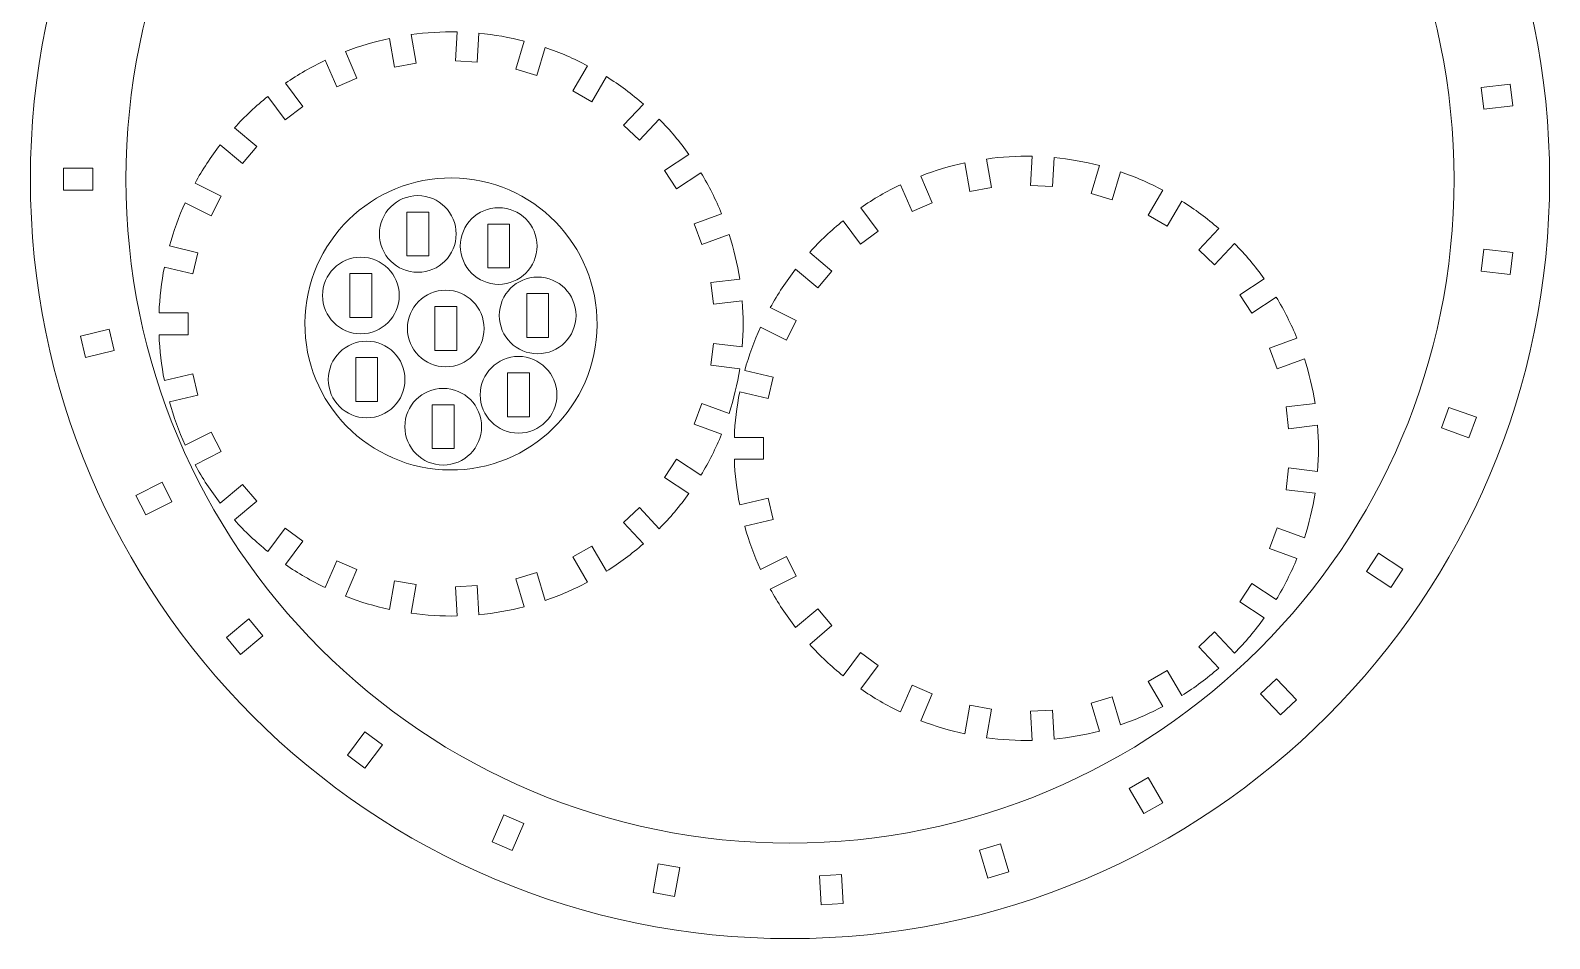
# Model space of a CAD drawing. Header units: millimetres. Extents: x -254 to 254, y -206 to 206.
# Drawn here: x -253.8 to -45.8, y -206.3 to -81.9 of the extents above; entities that cross this region are included whole.
import ezdxf

# ---------------------------------------------------------------- set-up
doc = ezdxf.new("R2010")
doc.units = ezdxf.units.MM
doc.header["$MEASUREMENT"] = 0
doc.layers.add('Camada 1', color=7, linetype='Continuous')

msp = doc.modelspace()

# ---------------------------------------------------------------- linework, layer by layer
at = {"layer": 'Camada 1', "lineweight": 20}
for points, knots in [([(-253.8389, -102.2689), (-253.8391, -159.7064), (-207.2769, -206.2689), (-149.8393, -206.2691), (-149.8393, -206.2691), (-92.4019, -206.2693), (-45.8393, -159.7072), (-45.839, -102.2692), (-45.839, -102.2692), (-45.839, -44.8316), (-92.4013, 1.7307), (-149.8388, 1.7308), (-149.8388, 1.7308), (-207.2763, 1.7309), (-253.8387, -44.8314), (-253.8389, -102.2689)], [0, 0, 0, 0, 0.2, 0.2, 0.2, 0.2, 0.4, 0.4, 0.4, 0.4, 0.6, 0.6, 0.6, 0.6, 1, 1, 1, 1]), ([(-149.8393, -193.1901), (-200.0535, -193.1899), (-240.7601, -152.4831), (-240.7599, -102.269), (-240.7599, -102.269), (-240.7598, -52.0547), (-200.053, -11.3481), (-149.8388, -11.3482), (-149.8388, -11.3482), (-99.6246, -11.3482), (-58.918, -52.0549), (-58.918, -102.2697), (-58.918, -102.2697), (-58.9182, -152.4838), (-99.6251, -193.1903), (-149.8393, -193.1901)], [0, 0, 0, 0, 0.2, 0.2, 0.2, 0.2, 0.4, 0.4, 0.4, 0.4, 0.6, 0.6, 0.6, 0.6, 1, 1, 1, 1]), ([(-161.9234, -111.1881), (-161.9234, -111.1881), (-162.9495, -108.369), (-162.9495, -108.369), (-162.9495, -108.369), (-162.9495, -108.369), (-159.2039, -107.0057), (-159.2039, -107.0057), (-159.2039, -107.0057), (-159.997, -105.0572), (-160.9425, -103.1745), (-162.0318, -101.3748), (-162.0318, -101.3748), (-162.0318, -101.3748), (-165.362, -103.565), (-165.362, -103.565), (-165.362, -103.565), (-165.362, -103.565), (-167.0106, -101.0586), (-167.0106, -101.0586), (-167.0106, -101.0586), (-167.0106, -101.0586), (-163.6803, -98.8683), (-163.6803, -98.8683), (-163.6803, -98.8683), (-164.9014, -97.1553), (-166.2557, -95.5413), (-167.7306, -94.0413), (-167.7306, -94.0413), (-167.7306, -94.0413), (-170.4659, -96.9406), (-170.4659, -96.9406), (-170.4659, -96.9406), (-170.4659, -96.9406), (-172.6481, -94.8818), (-172.6481, -94.8818), (-172.6481, -94.8818), (-172.6481, -94.8818), (-169.9127, -91.9825), (-169.9127, -91.9825), (-169.9127, -91.9825), (-171.4959, -90.5973), (-173.1859, -89.3392), (-174.967, -88.2197), (-174.967, -88.2197), (-174.967, -88.2197), (-176.96, -91.6716), (-176.96, -91.6716), (-176.96, -91.6716), (-176.96, -91.6716), (-179.5581, -90.1716), (-179.5581, -90.1716), (-179.5581, -90.1716), (-179.5581, -90.1716), (-177.5651, -86.7198), (-177.5651, -86.7198), (-177.5651, -86.7198), (-179.4251, -85.7369), (-181.3597, -84.9024), (-183.3509, -84.2239), (-183.3509, -84.2239), (-183.3509, -84.2239), (-184.4941, -88.0424), (-184.4941, -88.0424), (-184.4941, -88.0424), (-184.4941, -88.0424), (-187.368, -87.182), (-187.368, -87.182), (-187.368, -87.182), (-187.368, -87.182), (-186.2249, -83.3635), (-186.2249, -83.3635), (-186.2249, -83.3635), (-188.2614, -82.8361), (-190.3363, -82.4703), (-192.4304, -82.2693), (-192.4304, -82.2693), (-192.4304, -82.2693), (-192.6622, -86.2484), (-192.6622, -86.2484), (-192.6622, -86.2484), (-192.6622, -86.2484), (-195.657, -86.074), (-195.657, -86.074), (-195.657, -86.074), (-195.657, -86.074), (-195.4252, -82.0948), (-195.4252, -82.0948), (-195.4252, -82.0948), (-197.5284, -82.0513), (-199.6318, -82.1739), (-201.7157, -82.4611), (-201.7157, -82.4611), (-201.7157, -82.4611), (-201.0237, -86.3866), (-201.0237, -86.3866), (-201.0237, -86.3866), (-201.0237, -86.3866), (-203.978, -86.9074), (-203.978, -86.9074), (-203.978, -86.9074), (-203.978, -86.9074), (-204.6701, -82.982), (-204.6701, -82.982), (-204.6701, -82.982), (-206.7267, -83.4248), (-208.7451, -84.029), (-210.7066, -84.7892), (-210.7066, -84.7892), (-210.7066, -84.7892), (-209.1279, -88.4492), (-209.1279, -88.4492), (-209.1279, -88.4492), (-209.1279, -88.4492), (-211.8825, -89.6374), (-211.8825, -89.6374), (-211.8825, -89.6374), (-211.8825, -89.6374), (-213.4613, -85.9775), (-213.4613, -85.9775), (-213.4613, -85.9775), (-215.3603, -86.8825), (-217.185, -87.936), (-218.9183, -89.128), (-218.9183, -89.128), (-218.9183, -89.128), (-216.538, -92.3252), (-216.538, -92.3252), (-216.538, -92.3252), (-216.538, -92.3252), (-218.9444, -94.1167), (-218.9444, -94.1167), (-218.9444, -94.1167), (-218.9444, -94.1167), (-221.3246, -90.9195), (-221.3246, -90.9195), (-221.3246, -90.9195), (-222.9638, -92.2381), (-224.4963, -93.684), (-225.9079, -95.2435), (-225.9079, -95.2435), (-225.9079, -95.2435), (-222.8545, -97.8056), (-222.8545, -97.8056), (-222.8545, -97.8056), (-222.8545, -97.8056), (-224.783, -100.1038), (-224.783, -100.1038), (-224.783, -100.1038), (-224.783, -100.1038), (-227.8364, -97.5418), (-227.8364, -97.5418), (-227.8364, -97.5418), (-229.1273, -99.2028), (-230.285, -100.963), (-231.299, -102.8063), (-231.299, -102.8063), (-231.299, -102.8063), (-227.737, -104.5951), (-227.737, -104.5951), (-227.737, -104.5951), (-227.737, -104.5951), (-229.0835, -107.2761), (-229.0835, -107.2761), (-229.0835, -107.2761), (-229.0835, -107.2761), (-232.6453, -105.4871), (-232.6453, -105.4871), (-232.6453, -105.4871), (-233.5183, -107.4011), (-234.239, -109.381), (-234.8005, -111.4083), (-234.8005, -111.4083), (-234.8005, -111.4083), (-230.9221, -112.3275), (-230.9221, -112.3275), (-230.9221, -112.3275), (-230.9221, -112.3275), (-231.6139, -115.2467), (-231.6139, -115.2467), (-231.6139, -115.2467), (-231.6139, -115.2467), (-235.4924, -114.3276), (-235.4924, -114.3276), (-235.4924, -114.3276), (-235.9005, -116.3913), (-236.145, -118.4839), (-236.224, -120.5859), (-236.224, -120.5859), (-236.224, -120.5859), (-232.238, -120.5859), (-232.238, -120.5859), (-232.238, -120.5859), (-232.238, -120.5859), (-232.238, -123.5859), (-232.238, -123.5859), (-232.238, -123.5859), (-232.238, -123.5859), (-236.224, -123.586), (-236.224, -123.586), (-236.224, -123.586), (-236.1451, -125.6881), (-235.9006, -127.7807), (-235.4924, -129.8445), (-235.4924, -129.8445), (-235.4924, -129.8445), (-231.6141, -128.9252), (-231.6141, -128.9252), (-231.6141, -128.9252), (-231.6141, -128.9252), (-230.9221, -131.8445), (-230.9221, -131.8445), (-230.9221, -131.8445), (-230.9221, -131.8445), (-234.8007, -132.7637), (-234.8007, -132.7637), (-234.8007, -132.7637), (-234.2391, -134.791), (-233.5185, -136.7708), (-232.6456, -138.6848), (-232.6456, -138.6848), (-232.6456, -138.6848), (-229.0836, -136.896), (-229.0836, -136.896), (-229.0836, -136.896), (-229.0836, -136.896), (-227.7372, -139.5768), (-227.7372, -139.5768), (-227.7372, -139.5768), (-227.7372, -139.5768), (-231.2992, -141.3657), (-231.2992, -141.3657), (-231.2992, -141.3657), (-230.2852, -143.2089), (-229.1275, -144.9692), (-227.8366, -146.6303), (-227.8366, -146.6303), (-227.8366, -146.6303), (-224.7833, -144.0682), (-224.7833, -144.0682), (-224.7833, -144.0682), (-224.7833, -144.0682), (-222.8549, -146.3664), (-222.8549, -146.3664), (-222.8549, -146.3664), (-222.8549, -146.3664), (-225.9083, -148.9285), (-225.9083, -148.9285), (-225.9083, -148.9285), (-224.4966, -150.4882), (-222.9641, -151.934), (-221.325, -153.2526), (-221.325, -153.2526), (-221.325, -153.2526), (-218.9448, -150.0554), (-218.9448, -150.0554), (-218.9448, -150.0554), (-218.9448, -150.0554), (-216.5385, -151.8469), (-216.5385, -151.8469), (-216.5385, -151.8469), (-216.5385, -151.8469), (-218.9187, -155.0441), (-218.9187, -155.0441), (-218.9187, -155.0441), (-217.1854, -156.2362), (-215.3607, -157.2897), (-213.4617, -158.1947), (-213.4617, -158.1947), (-213.4617, -158.1947), (-211.883, -154.5347), (-211.883, -154.5347), (-211.883, -154.5347), (-211.883, -154.5347), (-209.1284, -155.7231), (-209.1284, -155.7231), (-209.1284, -155.7231), (-209.1284, -155.7231), (-210.707, -159.383), (-210.707, -159.383), (-210.707, -159.383), (-208.7456, -160.1432), (-206.7271, -160.7475), (-204.6706, -161.1902), (-204.6706, -161.1902), (-204.6706, -161.1902), (-203.9784, -157.2649), (-203.9784, -157.2649), (-203.9784, -157.2649), (-203.9784, -157.2649), (-201.0241, -157.7858), (-201.0241, -157.7858), (-201.0241, -157.7858), (-201.0241, -157.7858), (-201.7162, -161.7112), (-201.7162, -161.7112), (-201.7162, -161.7112), (-199.6323, -161.9986), (-197.529, -162.1211), (-195.4257, -162.0777), (-195.4257, -162.0777), (-195.4257, -162.0777), (-195.6574, -158.0984), (-195.6574, -158.0984), (-195.6574, -158.0984), (-195.6574, -158.0984), (-192.6626, -157.924), (-192.6626, -157.924), (-192.6626, -157.924), (-192.6626, -157.924), (-192.4309, -161.9032), (-192.4309, -161.9032), (-192.4309, -161.9032), (-190.3368, -161.7022), (-188.2618, -161.3364), (-186.2254, -160.809), (-186.2254, -160.809), (-186.2254, -160.809), (-187.3685, -156.9906), (-187.3685, -156.9906), (-187.3685, -156.9906), (-187.3685, -156.9906), (-184.4945, -156.1301), (-184.4945, -156.1301), (-184.4945, -156.1301), (-184.4945, -156.1301), (-183.3514, -159.9487), (-183.3514, -159.9487), (-183.3514, -159.9487), (-181.3602, -159.2702), (-179.4254, -158.4357), (-177.5655, -157.4529), (-177.5655, -157.4529), (-177.5655, -157.4529), (-179.5584, -154.001), (-179.5584, -154.001), (-179.5584, -154.001), (-179.5584, -154.001), (-176.9604, -152.501), (-176.9604, -152.501), (-176.9604, -152.501), (-176.9604, -152.501), (-174.9675, -155.9529), (-174.9675, -155.9529), (-174.9675, -155.9529), (-173.1864, -154.8335), (-171.4964, -153.5754), (-169.9131, -152.1902), (-169.9131, -152.1902), (-169.9131, -152.1902), (-172.6484, -149.2908), (-172.6484, -149.2908), (-172.6484, -149.2908), (-172.6484, -149.2908), (-170.4662, -147.2321), (-170.4662, -147.2321), (-170.4662, -147.2321), (-170.4662, -147.2321), (-167.731, -150.1314), (-167.731, -150.1314), (-167.731, -150.1314), (-166.2559, -148.6314), (-164.9017, -147.0174), (-163.6806, -145.3045), (-163.6806, -145.3045), (-163.6806, -145.3045), (-167.0109, -143.1141), (-167.0109, -143.1141), (-167.0109, -143.1141), (-167.0109, -143.1141), (-165.3623, -140.6077), (-165.3623, -140.6077), (-165.3623, -140.6077), (-165.3623, -140.6077), (-162.032, -142.798), (-162.032, -142.798), (-162.032, -142.798), (-160.9428, -140.9983), (-159.9972, -139.1154), (-159.204, -137.1671), (-159.204, -137.1671), (-159.204, -137.1671), (-162.9496, -135.8038), (-162.9496, -135.8038), (-162.9496, -135.8038), (-162.9496, -135.8038), (-161.9235, -132.9847), (-161.9235, -132.9847), (-161.9235, -132.9847), (-161.9235, -132.9847), (-158.178, -134.348), (-158.178, -134.348), (-158.178, -134.348), (-157.5331, -132.3457), (-157.0473, -130.2955), (-156.7248, -128.2167), (-156.7248, -128.2167), (-156.7248, -128.2167), (-160.6838, -127.7539), (-160.6838, -127.7539), (-160.6838, -127.7539), (-160.6838, -127.7539), (-160.3354, -124.7743), (-160.3354, -124.7743), (-160.3354, -124.7743), (-160.3354, -124.7743), (-156.3764, -125.2369), (-156.3764, -125.2369), (-156.3764, -125.2369), (-156.2109, -123.1399), (-156.2108, -121.033), (-156.3764, -118.9359), (-156.3764, -118.9359), (-156.3764, -118.9359), (-160.3355, -119.3986), (-160.3355, -119.3986), (-160.3355, -119.3986), (-160.3355, -119.3986), (-160.6837, -116.4189), (-160.6837, -116.4189), (-160.6837, -116.4189), (-160.6837, -116.4189), (-156.7247, -115.9561), (-156.7247, -115.9561), (-156.7247, -115.9561), (-157.0471, -113.8773), (-157.533, -111.8272), (-158.1779, -109.8248), (-158.1779, -109.8248), (-158.1779, -109.8248), (-161.9234, -111.1881), (-161.9234, -111.1881)], [0, 0, 0, 0, 0.00917431, 0.00917431, 0.00917431, 0.00917431, 0.01834862, 0.01834862, 0.01834862, 0.01834862, 0.02752294, 0.02752294, 0.02752294, 0.02752294, 0.03669725, 0.03669725, 0.03669725, 0.03669725, 0.04587156, 0.04587156, 0.04587156, 0.04587156, 0.05504587, 0.05504587, 0.05504587, 0.05504587, 0.06422018, 0.06422018, 0.06422018, 0.06422018, 0.0733945, 0.0733945, 0.0733945, 0.0733945, 0.08256881, 0.08256881, 0.08256881, 0.08256881, 0.09174312, 0.09174312, 0.09174312, 0.09174312, 0.10091743, 0.10091743, 0.10091743, 0.10091743, 0.11009174, 0.11009174, 0.11009174, 0.11009174, 0.11926606, 0.11926606, 0.11926606, 0.11926606, 0.12844037, 0.12844037, 0.12844037, 0.12844037, 0.13761468, 0.13761468, 0.13761468, 0.13761468, 0.14678899, 0.14678899, 0.14678899, 0.14678899, 0.1559633, 0.1559633, 0.1559633, 0.1559633, 0.16513761, 0.16513761, 0.16513761, 0.16513761, 0.17431193, 0.17431193, 0.17431193, 0.17431193, 0.18348624, 0.18348624, 0.18348624, 0.18348624, 0.19266055, 0.19266055, 0.19266055, 0.19266055, 0.20183486, 0.20183486, 0.20183486, 0.20183486, 0.21100917, 0.21100917, 0.21100917, 0.21100917, 0.22018349, 0.22018349, 0.22018349, 0.22018349, 0.2293578, 0.2293578, 0.2293578, 0.2293578, 0.23853211, 0.23853211, 0.23853211, 0.23853211, 0.24770642, 0.24770642, 0.24770642, 0.24770642, 0.25688073, 0.25688073, 0.25688073, 0.25688073, 0.26605505, 0.26605505, 0.26605505, 0.26605505, 0.27522936, 0.27522936, 0.27522936, 0.27522936, 0.28440367, 0.28440367, 0.28440367, 0.28440367, 0.29357798, 0.29357798, 0.29357798, 0.29357798, 0.30275229, 0.30275229, 0.30275229, 0.30275229, 0.31192661, 0.31192661, 0.31192661, 0.31192661, 0.32110092, 0.32110092, 0.32110092, 0.32110092, 0.33027523, 0.33027523, 0.33027523, 0.33027523, 0.33944954, 0.33944954, 0.33944954, 0.33944954, 0.34862385, 0.34862385, 0.34862385, 0.34862385, 0.35779817, 0.35779817, 0.35779817, 0.35779817, 0.36697248, 0.36697248, 0.36697248, 0.36697248, 0.37614679, 0.37614679, 0.37614679, 0.37614679, 0.3853211, 0.3853211, 0.3853211, 0.3853211, 0.39449541, 0.39449541, 0.39449541, 0.39449541, 0.40366972, 0.40366972, 0.40366972, 0.40366972, 0.41284404, 0.41284404, 0.41284404, 0.41284404, 0.42201835, 0.42201835, 0.42201835, 0.42201835, 0.43119266, 0.43119266, 0.43119266, 0.43119266, 0.44036697, 0.44036697, 0.44036697, 0.44036697, 0.44954128, 0.44954128, 0.44954128, 0.44954128, 0.4587156, 0.4587156, 0.4587156, 0.4587156, 0.46788991, 0.46788991, 0.46788991, 0.46788991, 0.47706422, 0.47706422, 0.47706422, 0.47706422, 0.48623853, 0.48623853, 0.48623853, 0.48623853, 0.49541284, 0.49541284, 0.49541284, 0.49541284, 0.50458716, 0.50458716, 0.50458716, 0.50458716, 0.51376147, 0.51376147, 0.51376147, 0.51376147, 0.52293578, 0.52293578, 0.52293578, 0.52293578, 0.53211009, 0.53211009, 0.53211009, 0.53211009, 0.5412844, 0.5412844, 0.5412844, 0.5412844, 0.55045872, 0.55045872, 0.55045872, 0.55045872, 0.55963303, 0.55963303, 0.55963303, 0.55963303, 0.56880734, 0.56880734, 0.56880734, 0.56880734, 0.57798165, 0.57798165, 0.57798165, 0.57798165, 0.58715596, 0.58715596, 0.58715596, 0.58715596, 0.59633028, 0.59633028, 0.59633028, 0.59633028, 0.60550459, 0.60550459, 0.60550459, 0.60550459, 0.6146789, 0.6146789, 0.6146789, 0.6146789, 0.62385321, 0.62385321, 0.62385321, 0.62385321, 0.63302752, 0.63302752, 0.63302752, 0.63302752, 0.64220183, 0.64220183, 0.64220183, 0.64220183, 0.65137615, 0.65137615, 0.65137615, 0.65137615, 0.66055046, 0.66055046, 0.66055046, 0.66055046, 0.66972477, 0.66972477, 0.66972477, 0.66972477, 0.67889908, 0.67889908, 0.67889908, 0.67889908, 0.68807339, 0.68807339, 0.68807339, 0.68807339, 0.69724771, 0.69724771, 0.69724771, 0.69724771, 0.70642202, 0.70642202, 0.70642202, 0.70642202, 0.71559633, 0.71559633, 0.71559633, 0.71559633, 0.72477064, 0.72477064, 0.72477064, 0.72477064, 0.73394495, 0.73394495, 0.73394495, 0.73394495, 0.74311927, 0.74311927, 0.74311927, 0.74311927, 0.75229358, 0.75229358, 0.75229358, 0.75229358, 0.76146789, 0.76146789, 0.76146789, 0.76146789, 0.7706422, 0.7706422, 0.7706422, 0.7706422, 0.77981651, 0.77981651, 0.77981651, 0.77981651, 0.78899083, 0.78899083, 0.78899083, 0.78899083, 0.79816514, 0.79816514, 0.79816514, 0.79816514, 0.80733945, 0.80733945, 0.80733945, 0.80733945, 0.81651376, 0.81651376, 0.81651376, 0.81651376, 0.82568807, 0.82568807, 0.82568807, 0.82568807, 0.83486239, 0.83486239, 0.83486239, 0.83486239, 0.8440367, 0.8440367, 0.8440367, 0.8440367, 0.85321101, 0.85321101, 0.85321101, 0.85321101, 0.86238532, 0.86238532, 0.86238532, 0.86238532, 0.87155963, 0.87155963, 0.87155963, 0.87155963, 0.88073394, 0.88073394, 0.88073394, 0.88073394, 0.88990826, 0.88990826, 0.88990826, 0.88990826, 0.89908257, 0.89908257, 0.89908257, 0.89908257, 0.90825688, 0.90825688, 0.90825688, 0.90825688, 0.91743119, 0.91743119, 0.91743119, 0.91743119, 0.9266055, 0.9266055, 0.9266055, 0.9266055, 0.93577982, 0.93577982, 0.93577982, 0.93577982, 0.94495413, 0.94495413, 0.94495413, 0.94495413, 0.95412844, 0.95412844, 0.95412844, 0.95412844, 0.96330275, 0.96330275, 0.96330275, 0.96330275, 0.97247706, 0.97247706, 0.97247706, 0.97247706, 0.98165138, 0.98165138, 0.98165138, 0.98165138, 1, 1, 1, 1]), ([(-54.8498, -92.6768), (-54.8498, -92.6768), (-55.1981, -89.6971), (-55.1981, -89.6971), (-55.1981, -89.6971), (-55.1981, -89.6971), (-51.2251, -89.2327), (-51.2251, -89.2327), (-51.2251, -89.2327), (-51.2251, -89.2327), (-50.8769, -92.2124), (-50.8769, -92.2124), (-50.8769, -92.2124), (-50.8769, -92.2124), (-54.8498, -92.6768), (-54.8498, -92.6768)], [0, 0, 0, 0, 0.2, 0.2, 0.2, 0.2, 0.4, 0.4, 0.4, 0.4, 0.6, 0.6, 0.6, 0.6, 1, 1, 1, 1]), ([(-156.7279, -131.3647), (-157.1359, -133.4284), (-157.3805, -135.5211), (-157.4594, -137.6233), (-157.4594, -137.6233), (-157.4594, -137.6233), (-153.4735, -137.6233), (-153.4735, -137.6233), (-153.4735, -137.6233), (-153.4735, -137.6233), (-153.4735, -140.6232), (-153.4735, -140.6232), (-153.4735, -140.6232), (-153.4735, -140.6232), (-157.4594, -140.6232), (-157.4594, -140.6232), (-157.4594, -140.6232), (-157.3805, -142.7254), (-157.1359, -144.8181), (-156.7279, -146.8818), (-156.7279, -146.8818), (-156.7279, -146.8818), (-152.8494, -145.9626), (-152.8494, -145.9626), (-152.8494, -145.9626), (-152.8494, -145.9626), (-152.1576, -148.8817), (-152.1576, -148.8817), (-152.1576, -148.8817), (-152.1576, -148.8817), (-156.0361, -149.8009), (-156.0361, -149.8009), (-156.0361, -149.8009), (-155.4745, -151.8282), (-154.7539, -153.8081), (-153.8809, -155.7221), (-153.8809, -155.7221), (-153.8809, -155.7221), (-150.319, -153.9332), (-150.319, -153.9332), (-150.319, -153.9332), (-150.319, -153.9332), (-148.9726, -156.6141), (-148.9726, -156.6141), (-148.9726, -156.6141), (-148.9726, -156.6141), (-152.5345, -158.403), (-152.5345, -158.403), (-152.5345, -158.403), (-151.5206, -160.2462), (-150.3628, -162.0065), (-149.072, -163.6676), (-149.072, -163.6676), (-149.072, -163.6676), (-146.0186, -161.1054), (-146.0186, -161.1054), (-146.0186, -161.1054), (-146.0186, -161.1054), (-144.0902, -163.4036), (-144.0902, -163.4036), (-144.0902, -163.4036), (-144.0902, -163.4036), (-147.1436, -165.9657), (-147.1436, -165.9657), (-147.1436, -165.9657), (-145.7319, -167.5253), (-144.1994, -168.9712), (-142.5603, -170.2898), (-142.5603, -170.2898), (-142.5603, -170.2898), (-140.1801, -167.0926), (-140.1801, -167.0926), (-140.1801, -167.0926), (-140.1801, -167.0926), (-137.7737, -168.8841), (-137.7737, -168.8841), (-137.7737, -168.8841), (-137.7737, -168.8841), (-140.1539, -172.0813), (-140.1539, -172.0813), (-140.1539, -172.0813), (-138.4206, -173.2734), (-136.596, -174.3268), (-134.6969, -175.2319), (-134.6969, -175.2319), (-134.6969, -175.2319), (-133.1182, -171.5719), (-133.1182, -171.5719), (-133.1182, -171.5719), (-133.1182, -171.5719), (-130.3635, -172.7602), (-130.3635, -172.7602), (-130.3635, -172.7602), (-130.3635, -172.7602), (-131.9423, -176.4201), (-131.9423, -176.4201), (-131.9423, -176.4201), (-129.9808, -177.1803), (-127.9624, -177.7846), (-125.9058, -178.2273), (-125.9058, -178.2273), (-125.9058, -178.2273), (-125.2137, -174.302), (-125.2137, -174.302), (-125.2137, -174.302), (-125.2137, -174.302), (-122.2592, -174.8229), (-122.2592, -174.8229), (-122.2592, -174.8229), (-122.2592, -174.8229), (-122.9514, -178.7483), (-122.9514, -178.7483), (-122.9514, -178.7483), (-120.8675, -179.0356), (-118.7641, -179.1581), (-116.661, -179.1147), (-116.661, -179.1147), (-116.661, -179.1147), (-116.8927, -175.1355), (-116.8927, -175.1355), (-116.8927, -175.1355), (-116.8927, -175.1355), (-113.8978, -174.961), (-113.8978, -174.961), (-113.8978, -174.961), (-113.8978, -174.961), (-113.666, -178.9402), (-113.666, -178.9402), (-113.666, -178.9402), (-111.572, -178.7392), (-109.4971, -178.3734), (-107.4606, -177.846), (-107.4606, -177.846), (-107.4606, -177.846), (-108.6038, -174.0276), (-108.6038, -174.0276), (-108.6038, -174.0276), (-108.6038, -174.0276), (-105.7298, -173.1671), (-105.7298, -173.1671), (-105.7298, -173.1671), (-105.7298, -173.1671), (-104.5866, -176.9856), (-104.5866, -176.9856), (-104.5866, -176.9856), (-102.5954, -176.3071), (-100.6608, -175.4726), (-98.8008, -174.4899), (-98.8008, -174.4899), (-98.8008, -174.4899), (-100.7937, -171.0379), (-100.7937, -171.0379), (-100.7937, -171.0379), (-100.7937, -171.0379), (-98.1957, -169.5379), (-98.1957, -169.5379), (-98.1957, -169.5379), (-98.1957, -169.5379), (-96.2027, -172.9899), (-96.2027, -172.9899), (-96.2027, -172.9899), (-94.4216, -171.8704), (-92.7316, -170.6123), (-91.1484, -169.227), (-91.1484, -169.227), (-91.1484, -169.227), (-93.8837, -166.3278), (-93.8837, -166.3278), (-93.8837, -166.3278), (-93.8837, -166.3278), (-91.7016, -164.2691), (-91.7016, -164.2691), (-91.7016, -164.2691), (-91.7016, -164.2691), (-88.9662, -167.1683), (-88.9662, -167.1683), (-88.9662, -167.1683), (-87.4913, -165.6683), (-86.137, -164.0543), (-84.9159, -162.3413), (-84.9159, -162.3413), (-84.9159, -162.3413), (-88.2461, -160.151), (-88.2461, -160.151), (-88.2461, -160.151), (-88.2461, -160.151), (-86.5976, -157.6446), (-86.5976, -157.6446), (-86.5976, -157.6446), (-86.5976, -157.6446), (-83.2674, -159.8349), (-83.2674, -159.8349), (-83.2674, -159.8349), (-82.1781, -158.0352), (-81.2325, -156.1523), (-80.4394, -154.2039), (-80.4394, -154.2039), (-80.4394, -154.2039), (-84.185, -152.8407), (-84.185, -152.8407), (-84.185, -152.8407), (-84.185, -152.8407), (-83.1589, -150.0216), (-83.1589, -150.0216), (-83.1589, -150.0216), (-83.1589, -150.0216), (-79.4134, -151.3848), (-79.4134, -151.3848), (-79.4134, -151.3848), (-78.7685, -149.3825), (-78.2826, -147.3323), (-77.9602, -145.2535), (-77.9602, -145.2535), (-77.9602, -145.2535), (-81.9192, -144.7908), (-81.9192, -144.7908), (-81.9192, -144.7908), (-81.9192, -144.7908), (-81.5709, -141.8111), (-81.5709, -141.8111), (-81.5709, -141.8111), (-81.5709, -141.8111), (-77.6119, -142.2738), (-77.6119, -142.2738), (-77.6119, -142.2738), (-77.4462, -140.1767), (-77.4462, -138.07), (-77.6119, -135.9727), (-77.6119, -135.9727), (-77.6119, -135.9727), (-81.5709, -136.4354), (-81.5709, -136.4354), (-81.5709, -136.4354), (-81.5709, -136.4354), (-81.9192, -133.4557), (-81.9192, -133.4557), (-81.9192, -133.4557), (-81.9192, -133.4557), (-77.9602, -132.993), (-77.9602, -132.993), (-77.9602, -132.993), (-78.2826, -130.9142), (-78.7685, -128.864), (-79.4134, -126.8617), (-79.4134, -126.8617), (-79.4134, -126.8617), (-83.1589, -128.2249), (-83.1589, -128.2249), (-83.1589, -128.2249), (-83.1589, -128.2249), (-84.185, -125.4058), (-84.185, -125.4058), (-84.185, -125.4058), (-84.185, -125.4058), (-80.4394, -124.0426), (-80.4394, -124.0426), (-80.4394, -124.0426), (-81.2325, -122.0942), (-82.1781, -120.2113), (-83.2674, -118.4116), (-83.2674, -118.4116), (-83.2674, -118.4116), (-86.5976, -120.6019), (-86.5976, -120.6019), (-86.5976, -120.6019), (-86.5976, -120.6019), (-88.2461, -118.0955), (-88.2461, -118.0955), (-88.2461, -118.0955), (-88.2461, -118.0955), (-84.9159, -115.9052), (-84.9159, -115.9052), (-84.9159, -115.9052), (-86.137, -114.1922), (-87.4913, -112.5782), (-88.9662, -111.0782), (-88.9662, -111.0782), (-88.9662, -111.0782), (-91.7016, -113.9774), (-91.7016, -113.9774), (-91.7016, -113.9774), (-91.7016, -113.9774), (-93.8837, -111.9187), (-93.8837, -111.9187), (-93.8837, -111.9187), (-93.8837, -111.9187), (-91.1484, -109.0195), (-91.1484, -109.0195), (-91.1484, -109.0195), (-92.7316, -107.6342), (-94.4216, -106.3761), (-96.2027, -105.2566), (-96.2027, -105.2566), (-96.2027, -105.2566), (-98.1957, -108.7086), (-98.1957, -108.7086), (-98.1957, -108.7086), (-98.1957, -108.7086), (-100.7937, -107.2086), (-100.7937, -107.2086), (-100.7937, -107.2086), (-100.7937, -107.2086), (-98.8008, -103.7566), (-98.8008, -103.7566), (-98.8008, -103.7566), (-100.6608, -102.7739), (-102.5954, -101.9394), (-104.5866, -101.2609), (-104.5866, -101.2609), (-104.5866, -101.2609), (-105.7298, -105.0794), (-105.7298, -105.0794), (-105.7298, -105.0794), (-105.7298, -105.0794), (-108.6038, -104.2189), (-108.6038, -104.2189), (-108.6038, -104.2189), (-108.6038, -104.2189), (-107.4606, -100.4005), (-107.4606, -100.4005), (-107.4606, -100.4005), (-109.4971, -99.8731), (-111.572, -99.5073), (-113.666, -99.3063), (-113.666, -99.3063), (-113.666, -99.3063), (-113.8978, -103.2855), (-113.8978, -103.2855), (-113.8978, -103.2855), (-113.8978, -103.2855), (-116.8927, -103.111), (-116.8927, -103.111), (-116.8927, -103.111), (-116.8927, -103.111), (-116.661, -99.1318), (-116.661, -99.1318), (-116.661, -99.1318), (-118.7641, -99.0884), (-120.8675, -99.2109), (-122.9514, -99.4982), (-122.9514, -99.4982), (-122.9514, -99.4982), (-122.2592, -103.4236), (-122.2592, -103.4236), (-122.2592, -103.4236), (-122.2592, -103.4236), (-125.2137, -103.9445), (-125.2137, -103.9445), (-125.2137, -103.9445), (-125.2137, -103.9445), (-125.9058, -100.0192), (-125.9058, -100.0192), (-125.9058, -100.0192), (-127.9624, -100.4619), (-129.9808, -101.0662), (-131.9423, -101.8264), (-131.9423, -101.8264), (-131.9423, -101.8264), (-130.3635, -105.4863), (-130.3635, -105.4863), (-130.3635, -105.4863), (-130.3635, -105.4863), (-133.1182, -106.6746), (-133.1182, -106.6746), (-133.1182, -106.6746), (-133.1182, -106.6746), (-134.6969, -103.0146), (-134.6969, -103.0146), (-134.6969, -103.0146), (-136.596, -103.9197), (-138.4206, -104.9731), (-140.1539, -106.1652), (-140.1539, -106.1652), (-140.1539, -106.1652), (-137.7737, -109.3624), (-137.7737, -109.3624), (-137.7737, -109.3624), (-137.7737, -109.3624), (-140.1801, -111.1539), (-140.1801, -111.1539), (-140.1801, -111.1539), (-140.1801, -111.1539), (-142.5603, -107.9567), (-142.5603, -107.9567), (-142.5603, -107.9567), (-144.1994, -109.2753), (-145.7319, -110.7212), (-147.1436, -112.2808), (-147.1436, -112.2808), (-147.1436, -112.2808), (-144.0902, -114.8429), (-144.0902, -114.8429), (-144.0902, -114.8429), (-144.0902, -114.8429), (-146.0186, -117.1411), (-146.0186, -117.1411), (-146.0186, -117.1411), (-146.0186, -117.1411), (-149.072, -114.5789), (-149.072, -114.5789), (-149.072, -114.5789), (-150.3628, -116.24), (-151.5206, -118.0003), (-152.5345, -119.8435), (-152.5345, -119.8435), (-152.5345, -119.8435), (-148.9726, -121.6324), (-148.9726, -121.6324), (-148.9726, -121.6324), (-148.9726, -121.6324), (-150.319, -124.3133), (-150.319, -124.3133), (-150.319, -124.3133), (-150.319, -124.3133), (-153.8809, -122.5244), (-153.8809, -122.5244), (-153.8809, -122.5244), (-154.7539, -124.4384), (-155.4745, -126.4183), (-156.0361, -128.4456), (-156.0361, -128.4456), (-156.0361, -128.4456), (-152.1576, -129.3648), (-152.1576, -129.3648), (-152.1576, -129.3648), (-152.1576, -129.3648), (-152.8494, -132.2839), (-152.8494, -132.2839), (-152.8494, -132.2839), (-152.8494, -132.2839), (-156.7279, -131.3647), (-156.7279, -131.3647)], [0, 0, 0, 0, 0.00917431, 0.00917431, 0.00917431, 0.00917431, 0.01834862, 0.01834862, 0.01834862, 0.01834862, 0.02752294, 0.02752294, 0.02752294, 0.02752294, 0.03669725, 0.03669725, 0.03669725, 0.03669725, 0.04587156, 0.04587156, 0.04587156, 0.04587156, 0.05504587, 0.05504587, 0.05504587, 0.05504587, 0.06422018, 0.06422018, 0.06422018, 0.06422018, 0.0733945, 0.0733945, 0.0733945, 0.0733945, 0.08256881, 0.08256881, 0.08256881, 0.08256881, 0.09174312, 0.09174312, 0.09174312, 0.09174312, 0.10091743, 0.10091743, 0.10091743, 0.10091743, 0.11009174, 0.11009174, 0.11009174, 0.11009174, 0.11926606, 0.11926606, 0.11926606, 0.11926606, 0.12844037, 0.12844037, 0.12844037, 0.12844037, 0.13761468, 0.13761468, 0.13761468, 0.13761468, 0.14678899, 0.14678899, 0.14678899, 0.14678899, 0.1559633, 0.1559633, 0.1559633, 0.1559633, 0.16513761, 0.16513761, 0.16513761, 0.16513761, 0.17431193, 0.17431193, 0.17431193, 0.17431193, 0.18348624, 0.18348624, 0.18348624, 0.18348624, 0.19266055, 0.19266055, 0.19266055, 0.19266055, 0.20183486, 0.20183486, 0.20183486, 0.20183486, 0.21100917, 0.21100917, 0.21100917, 0.21100917, 0.22018349, 0.22018349, 0.22018349, 0.22018349, 0.2293578, 0.2293578, 0.2293578, 0.2293578, 0.23853211, 0.23853211, 0.23853211, 0.23853211, 0.24770642, 0.24770642, 0.24770642, 0.24770642, 0.25688073, 0.25688073, 0.25688073, 0.25688073, 0.26605505, 0.26605505, 0.26605505, 0.26605505, 0.27522936, 0.27522936, 0.27522936, 0.27522936, 0.28440367, 0.28440367, 0.28440367, 0.28440367, 0.29357798, 0.29357798, 0.29357798, 0.29357798, 0.30275229, 0.30275229, 0.30275229, 0.30275229, 0.31192661, 0.31192661, 0.31192661, 0.31192661, 0.32110092, 0.32110092, 0.32110092, 0.32110092, 0.33027523, 0.33027523, 0.33027523, 0.33027523, 0.33944954, 0.33944954, 0.33944954, 0.33944954, 0.34862385, 0.34862385, 0.34862385, 0.34862385, 0.35779817, 0.35779817, 0.35779817, 0.35779817, 0.36697248, 0.36697248, 0.36697248, 0.36697248, 0.37614679, 0.37614679, 0.37614679, 0.37614679, 0.3853211, 0.3853211, 0.3853211, 0.3853211, 0.39449541, 0.39449541, 0.39449541, 0.39449541, 0.40366972, 0.40366972, 0.40366972, 0.40366972, 0.41284404, 0.41284404, 0.41284404, 0.41284404, 0.42201835, 0.42201835, 0.42201835, 0.42201835, 0.43119266, 0.43119266, 0.43119266, 0.43119266, 0.44036697, 0.44036697, 0.44036697, 0.44036697, 0.44954128, 0.44954128, 0.44954128, 0.44954128, 0.4587156, 0.4587156, 0.4587156, 0.4587156, 0.46788991, 0.46788991, 0.46788991, 0.46788991, 0.47706422, 0.47706422, 0.47706422, 0.47706422, 0.48623853, 0.48623853, 0.48623853, 0.48623853, 0.49541284, 0.49541284, 0.49541284, 0.49541284, 0.50458716, 0.50458716, 0.50458716, 0.50458716, 0.51376147, 0.51376147, 0.51376147, 0.51376147, 0.52293578, 0.52293578, 0.52293578, 0.52293578, 0.53211009, 0.53211009, 0.53211009, 0.53211009, 0.5412844, 0.5412844, 0.5412844, 0.5412844, 0.55045872, 0.55045872, 0.55045872, 0.55045872, 0.55963303, 0.55963303, 0.55963303, 0.55963303, 0.56880734, 0.56880734, 0.56880734, 0.56880734, 0.57798165, 0.57798165, 0.57798165, 0.57798165, 0.58715596, 0.58715596, 0.58715596, 0.58715596, 0.59633028, 0.59633028, 0.59633028, 0.59633028, 0.60550459, 0.60550459, 0.60550459, 0.60550459, 0.6146789, 0.6146789, 0.6146789, 0.6146789, 0.62385321, 0.62385321, 0.62385321, 0.62385321, 0.63302752, 0.63302752, 0.63302752, 0.63302752, 0.64220183, 0.64220183, 0.64220183, 0.64220183, 0.65137615, 0.65137615, 0.65137615, 0.65137615, 0.66055046, 0.66055046, 0.66055046, 0.66055046, 0.66972477, 0.66972477, 0.66972477, 0.66972477, 0.67889908, 0.67889908, 0.67889908, 0.67889908, 0.68807339, 0.68807339, 0.68807339, 0.68807339, 0.69724771, 0.69724771, 0.69724771, 0.69724771, 0.70642202, 0.70642202, 0.70642202, 0.70642202, 0.71559633, 0.71559633, 0.71559633, 0.71559633, 0.72477064, 0.72477064, 0.72477064, 0.72477064, 0.73394495, 0.73394495, 0.73394495, 0.73394495, 0.74311927, 0.74311927, 0.74311927, 0.74311927, 0.75229358, 0.75229358, 0.75229358, 0.75229358, 0.76146789, 0.76146789, 0.76146789, 0.76146789, 0.7706422, 0.7706422, 0.7706422, 0.7706422, 0.77981651, 0.77981651, 0.77981651, 0.77981651, 0.78899083, 0.78899083, 0.78899083, 0.78899083, 0.79816514, 0.79816514, 0.79816514, 0.79816514, 0.80733945, 0.80733945, 0.80733945, 0.80733945, 0.81651376, 0.81651376, 0.81651376, 0.81651376, 0.82568807, 0.82568807, 0.82568807, 0.82568807, 0.83486239, 0.83486239, 0.83486239, 0.83486239, 0.8440367, 0.8440367, 0.8440367, 0.8440367, 0.85321101, 0.85321101, 0.85321101, 0.85321101, 0.86238532, 0.86238532, 0.86238532, 0.86238532, 0.87155963, 0.87155963, 0.87155963, 0.87155963, 0.88073394, 0.88073394, 0.88073394, 0.88073394, 0.88990826, 0.88990826, 0.88990826, 0.88990826, 0.89908257, 0.89908257, 0.89908257, 0.89908257, 0.90825688, 0.90825688, 0.90825688, 0.90825688, 0.91743119, 0.91743119, 0.91743119, 0.91743119, 0.9266055, 0.9266055, 0.9266055, 0.9266055, 0.93577982, 0.93577982, 0.93577982, 0.93577982, 0.94495413, 0.94495413, 0.94495413, 0.94495413, 0.95412844, 0.95412844, 0.95412844, 0.95412844, 0.96330275, 0.96330275, 0.96330275, 0.96330275, 0.97247706, 0.97247706, 0.97247706, 0.97247706, 0.98165138, 0.98165138, 0.98165138, 0.98165138, 1, 1, 1, 1]), ([(-245.2994, -103.7691), (-245.2994, -103.7691), (-249.2994, -103.7691), (-249.2994, -103.7691), (-249.2994, -103.7691), (-249.2994, -103.7691), (-249.2994, -100.7692), (-249.2994, -100.7692), (-249.2994, -100.7692), (-249.2994, -100.7692), (-245.2994, -100.7692), (-245.2994, -100.7692), (-245.2994, -100.7692), (-245.2994, -100.7692), (-245.2994, -103.7691), (-245.2994, -103.7691)], [0, 0, 0, 0, 0.2, 0.2, 0.2, 0.2, 0.4, 0.4, 0.4, 0.4, 0.6, 0.6, 0.6, 0.6, 1, 1, 1, 1]), ([(-195.0891, -102.12), (-184.0622, -102.7624), (-175.6437, -112.2222), (-176.2861, -123.2491), (-176.2861, -123.2491), (-176.9283, -134.2762), (-186.3882, -142.6946), (-197.415, -142.0523), (-197.415, -142.0523), (-208.442, -141.41), (-216.8605, -131.9502), (-216.2182, -120.9231), (-216.2182, -120.9231), (-215.576, -109.8961), (-206.1161, -101.4778), (-195.0891, -102.12)], [0, 0, 0, 0, 0.2, 0.2, 0.2, 0.2, 0.4, 0.4, 0.4, 0.4, 0.6, 0.6, 0.6, 0.6, 1, 1, 1, 1]), ([(-200.7999, -104.5145), (-203.6994, -104.5145), (-206.0499, -106.865), (-206.0499, -109.7645), (-206.0499, -109.7645), (-206.0499, -112.664), (-203.6994, -115.0145), (-200.7999, -115.0145), (-200.7999, -115.0145), (-197.9004, -115.0145), (-195.5499, -112.664), (-195.5499, -109.7645), (-195.5499, -109.7645), (-195.5499, -106.865), (-197.9004, -104.5145), (-200.7999, -104.5145)], [0, 0, 0, 0, 0.2, 0.2, 0.2, 0.2, 0.4, 0.4, 0.4, 0.4, 0.6, 0.6, 0.6, 0.6, 1, 1, 1, 1]), ([(-199.2999, -106.7645), (-199.2999, -106.7645), (-202.2999, -106.7645), (-202.2999, -106.7645), (-202.2999, -106.7645), (-202.2999, -106.7645), (-202.2999, -112.7645), (-202.2999, -112.7645), (-202.2999, -112.7645), (-202.2999, -112.7645), (-199.2999, -112.7645), (-199.2999, -112.7645), (-199.2999, -112.7645), (-199.2999, -112.7645), (-199.2999, -106.7645), (-199.2999, -106.7645)], [0, 0, 0, 0, 0.2, 0.2, 0.2, 0.2, 0.4, 0.4, 0.4, 0.4, 0.6, 0.6, 0.6, 0.6, 1, 1, 1, 1]), ([(-189.7248, -106.1631), (-186.8253, -106.1631), (-184.4748, -108.5136), (-184.4748, -111.4131), (-184.4748, -111.4131), (-184.4748, -114.3126), (-186.8253, -116.6631), (-189.7248, -116.6631), (-189.7248, -116.6631), (-192.6243, -116.6631), (-194.9748, -114.3126), (-194.9748, -111.4131), (-194.9748, -111.4131), (-194.9748, -108.5136), (-192.6243, -106.1631), (-189.7248, -106.1631)], [0, 0, 0, 0, 0.2, 0.2, 0.2, 0.2, 0.4, 0.4, 0.4, 0.4, 0.6, 0.6, 0.6, 0.6, 1, 1, 1, 1]), ([(-191.2248, -108.4131), (-191.2248, -108.4131), (-188.2248, -108.4131), (-188.2248, -108.4131), (-188.2248, -108.4131), (-188.2248, -108.4131), (-188.2248, -114.4131), (-188.2248, -114.4131), (-188.2248, -114.4131), (-188.2248, -114.4131), (-191.2248, -114.4131), (-191.2248, -114.4131), (-191.2248, -114.4131), (-191.2248, -114.4131), (-191.2248, -108.4131), (-191.2248, -108.4131)], [0, 0, 0, 0, 0.2, 0.2, 0.2, 0.2, 0.4, 0.4, 0.4, 0.4, 0.6, 0.6, 0.6, 0.6, 1, 1, 1, 1]), ([(-55.1981, -114.8412), (-55.1981, -114.8412), (-54.8498, -111.8615), (-54.8498, -111.8615), (-54.8498, -111.8615), (-54.8498, -111.8615), (-50.8769, -112.3259), (-50.8769, -112.3259), (-50.8769, -112.3259), (-50.8769, -112.3259), (-51.2251, -115.3056), (-51.2251, -115.3056), (-51.2251, -115.3056), (-51.2251, -115.3056), (-55.1981, -114.8412), (-55.1981, -114.8412)], [0, 0, 0, 0, 0.2, 0.2, 0.2, 0.2, 0.4, 0.4, 0.4, 0.4, 0.6, 0.6, 0.6, 0.6, 1, 1, 1, 1]), ([(-208.5891, -112.9446), (-205.6896, -112.9446), (-203.3391, -115.2951), (-203.3391, -118.1946), (-203.3391, -118.1946), (-203.3391, -121.0941), (-205.6896, -123.4446), (-208.5891, -123.4446), (-208.5891, -123.4446), (-211.4886, -123.4446), (-213.8391, -121.0941), (-213.8391, -118.1946), (-213.8391, -118.1946), (-213.8391, -115.2951), (-211.4886, -112.9446), (-208.5891, -112.9446)], [0, 0, 0, 0, 0.2, 0.2, 0.2, 0.2, 0.4, 0.4, 0.4, 0.4, 0.6, 0.6, 0.6, 0.6, 1, 1, 1, 1]), ([(-210.0891, -115.1946), (-210.0891, -115.1946), (-207.0891, -115.1946), (-207.0891, -115.1946), (-207.0891, -115.1946), (-207.0891, -115.1946), (-207.0891, -121.1946), (-207.0891, -121.1946), (-207.0891, -121.1946), (-207.0891, -121.1946), (-210.0891, -121.1946), (-210.0891, -121.1946), (-210.0891, -121.1946), (-210.0891, -121.1946), (-210.0891, -115.1946), (-210.0891, -115.1946)], [0, 0, 0, 0, 0.2, 0.2, 0.2, 0.2, 0.4, 0.4, 0.4, 0.4, 0.6, 0.6, 0.6, 0.6, 1, 1, 1, 1]), ([(-184.3876, -115.6718), (-181.4881, -115.6718), (-179.1376, -118.0223), (-179.1376, -120.9218), (-179.1376, -120.9218), (-179.1376, -123.8213), (-181.4881, -126.1718), (-184.3876, -126.1718), (-184.3876, -126.1718), (-187.2871, -126.1718), (-189.6376, -123.8213), (-189.6376, -120.9218), (-189.6376, -120.9218), (-189.6376, -118.0223), (-187.2871, -115.6718), (-184.3876, -115.6718)], [0, 0, 0, 0, 0.2, 0.2, 0.2, 0.2, 0.4, 0.4, 0.4, 0.4, 0.6, 0.6, 0.6, 0.6, 1, 1, 1, 1]), ([(-196.9716, -117.4629), (-194.0721, -117.4629), (-191.7216, -119.8134), (-191.7216, -122.7129), (-191.7216, -122.7129), (-191.7216, -125.6124), (-194.0721, -127.9629), (-196.9716, -127.9629), (-196.9716, -127.9629), (-199.8711, -127.9629), (-202.2216, -125.6124), (-202.2216, -122.7129), (-202.2216, -122.7129), (-202.2216, -119.8134), (-199.8711, -117.4629), (-196.9716, -117.4629)], [0, 0, 0, 0, 0.2, 0.2, 0.2, 0.2, 0.4, 0.4, 0.4, 0.4, 0.6, 0.6, 0.6, 0.6, 1, 1, 1, 1]), ([(-185.8876, -117.9218), (-185.8876, -117.9218), (-182.8876, -117.9218), (-182.8876, -117.9218), (-182.8876, -117.9218), (-182.8876, -117.9218), (-182.8876, -123.9218), (-182.8876, -123.9218), (-182.8876, -123.9218), (-182.8876, -123.9218), (-185.8876, -123.9218), (-185.8876, -123.9218), (-185.8876, -123.9218), (-185.8876, -123.9218), (-185.8876, -117.9218), (-185.8876, -117.9218)], [0, 0, 0, 0, 0.2, 0.2, 0.2, 0.2, 0.4, 0.4, 0.4, 0.4, 0.6, 0.6, 0.6, 0.6, 1, 1, 1, 1]), ([(-198.4716, -119.7129), (-198.4716, -119.7129), (-195.4716, -119.7129), (-195.4716, -119.7129), (-195.4716, -119.7129), (-195.4716, -119.7129), (-195.4716, -125.7129), (-195.4716, -125.7129), (-195.4716, -125.7129), (-195.4716, -125.7129), (-198.4716, -125.7129), (-198.4716, -125.7129), (-198.4716, -125.7129), (-198.4716, -125.7129), (-198.4716, -119.7129), (-198.4716, -119.7129)], [0, 0, 0, 0, 0.2, 0.2, 0.2, 0.2, 0.4, 0.4, 0.4, 0.4, 0.6, 0.6, 0.6, 0.6, 1, 1, 1, 1]), ([(-242.3803, -125.7434), (-242.3803, -125.7434), (-246.2725, -126.6658), (-246.2725, -126.6658), (-246.2725, -126.6658), (-246.2725, -126.6658), (-246.9644, -123.7467), (-246.9644, -123.7467), (-246.9644, -123.7467), (-246.9644, -123.7467), (-243.0722, -122.8242), (-243.0722, -122.8242), (-243.0722, -122.8242), (-243.0722, -122.8242), (-242.3803, -125.7434), (-242.3803, -125.7434)], [0, 0, 0, 0, 0.2, 0.2, 0.2, 0.2, 0.4, 0.4, 0.4, 0.4, 0.6, 0.6, 0.6, 0.6, 1, 1, 1, 1]), ([(-207.8031, -124.4479), (-204.9036, -124.4479), (-202.5531, -126.7984), (-202.5531, -129.6979), (-202.5531, -129.6979), (-202.5531, -132.5974), (-204.9036, -134.9479), (-207.8031, -134.9479), (-207.8031, -134.9479), (-210.7026, -134.9479), (-213.0531, -132.5974), (-213.0531, -129.6979), (-213.0531, -129.6979), (-213.0531, -126.7984), (-210.7026, -124.4479), (-207.8031, -124.4479)], [0, 0, 0, 0, 0.2, 0.2, 0.2, 0.2, 0.4, 0.4, 0.4, 0.4, 0.6, 0.6, 0.6, 0.6, 1, 1, 1, 1]), ([(-209.3031, -126.6979), (-209.3031, -126.6979), (-206.3031, -126.6979), (-206.3031, -126.6979), (-206.3031, -126.6979), (-206.3031, -126.6979), (-206.3031, -132.6979), (-206.3031, -132.6979), (-206.3031, -132.6979), (-206.3031, -132.6979), (-209.3031, -132.6979), (-209.3031, -132.6979), (-209.3031, -132.6979), (-209.3031, -132.6979), (-209.3031, -126.6979), (-209.3031, -126.6979)], [0, 0, 0, 0, 0.2, 0.2, 0.2, 0.2, 0.4, 0.4, 0.4, 0.4, 0.6, 0.6, 0.6, 0.6, 1, 1, 1, 1]), ([(-187.0041, -126.5401), (-184.1046, -126.5401), (-181.7541, -128.8906), (-181.7541, -131.7901), (-181.7541, -131.7901), (-181.7541, -134.6896), (-184.1046, -137.0401), (-187.0041, -137.0401), (-187.0041, -137.0401), (-189.9036, -137.0401), (-192.2541, -134.6896), (-192.2541, -131.7901), (-192.2541, -131.7901), (-192.2541, -128.8906), (-189.9036, -126.5401), (-187.0041, -126.5401)], [0, 0, 0, 0, 0.2, 0.2, 0.2, 0.2, 0.4, 0.4, 0.4, 0.4, 0.6, 0.6, 0.6, 0.6, 1, 1, 1, 1]), ([(-188.5041, -128.7901), (-188.5041, -128.7901), (-185.5041, -128.7901), (-185.5041, -128.7901), (-185.5041, -128.7901), (-185.5041, -128.7901), (-185.5041, -134.7901), (-185.5041, -134.7901), (-185.5041, -134.7901), (-185.5041, -134.7901), (-188.5041, -134.7901), (-188.5041, -134.7901), (-188.5041, -134.7901), (-188.5041, -134.7901), (-188.5041, -128.7901), (-188.5041, -128.7901)], [0, 0, 0, 0, 0.2, 0.2, 0.2, 0.2, 0.4, 0.4, 0.4, 0.4, 0.6, 0.6, 0.6, 0.6, 1, 1, 1, 1]), ([(-197.3156, -130.9118), (-194.4161, -130.9118), (-192.0656, -133.2623), (-192.0656, -136.1618), (-192.0656, -136.1618), (-192.0656, -139.0613), (-194.4161, -141.4118), (-197.3156, -141.4118), (-197.3156, -141.4118), (-200.2151, -141.4118), (-202.5656, -139.0613), (-202.5656, -136.1618), (-202.5656, -136.1618), (-202.5656, -133.2623), (-200.2151, -130.9118), (-197.3156, -130.9118)], [0, 0, 0, 0, 0.2, 0.2, 0.2, 0.2, 0.4, 0.4, 0.4, 0.4, 0.6, 0.6, 0.6, 0.6, 1, 1, 1, 1]), ([(-198.8156, -133.1618), (-198.8156, -133.1618), (-195.8156, -133.1618), (-195.8156, -133.1618), (-195.8156, -133.1618), (-195.8156, -133.1618), (-195.8156, -139.1618), (-195.8156, -139.1618), (-195.8156, -139.1618), (-195.8156, -139.1618), (-198.8156, -139.1618), (-198.8156, -139.1618), (-198.8156, -139.1618), (-198.8156, -139.1618), (-198.8156, -133.1618), (-198.8156, -133.1618)], [0, 0, 0, 0, 0.2, 0.2, 0.2, 0.2, 0.4, 0.4, 0.4, 0.4, 0.6, 0.6, 0.6, 0.6, 1, 1, 1, 1]), ([(-60.6485, -136.3281), (-60.6485, -136.3281), (-59.6224, -133.509), (-59.6224, -133.509), (-59.6224, -133.509), (-59.6224, -133.509), (-55.8637, -134.8771), (-55.8637, -134.8771), (-55.8637, -134.8771), (-55.8637, -134.8771), (-56.8897, -137.6961), (-56.8897, -137.6961), (-56.8897, -137.6961), (-56.8897, -137.6961), (-60.6485, -136.3281), (-60.6485, -136.3281)], [0, 0, 0, 0, 0.2, 0.2, 0.2, 0.2, 0.4, 0.4, 0.4, 0.4, 0.6, 0.6, 0.6, 0.6, 1, 1, 1, 1]), ([(-239.3933, -145.5665), (-239.3933, -145.5665), (-235.8187, -143.7713), (-235.8187, -143.7713), (-235.8187, -143.7713), (-235.8187, -143.7713), (-234.4723, -146.4522), (-234.4723, -146.4522), (-234.4723, -146.4522), (-234.4723, -146.4522), (-238.0469, -148.2473), (-238.0469, -148.2473), (-238.0469, -148.2473), (-238.0469, -148.2473), (-239.3933, -145.5665), (-239.3933, -145.5665)], [0, 0, 0, 0, 0.2, 0.2, 0.2, 0.2, 0.4, 0.4, 0.4, 0.4, 0.6, 0.6, 0.6, 0.6, 1, 1, 1, 1]), ([(-70.9072, -155.9787), (-70.9072, -155.9787), (-69.2586, -153.4723), (-69.2586, -153.4723), (-69.2586, -153.4723), (-69.2586, -153.4723), (-65.9167, -155.6703), (-65.9167, -155.6703), (-65.9167, -155.6703), (-65.9167, -155.6703), (-67.5652, -158.1768), (-67.5652, -158.1768), (-67.5652, -158.1768), (-67.5652, -158.1768), (-70.9072, -155.9787), (-70.9072, -155.9787)], [0, 0, 0, 0, 0.2, 0.2, 0.2, 0.2, 0.4, 0.4, 0.4, 0.4, 0.6, 0.6, 0.6, 0.6, 1, 1, 1, 1]), ([(-226.9943, -165.052), (-226.9943, -165.052), (-223.9301, -162.4809), (-223.9301, -162.4809), (-223.9301, -162.4809), (-223.9301, -162.4809), (-222.0017, -164.779), (-222.0017, -164.779), (-222.0017, -164.779), (-222.0017, -164.779), (-225.0659, -167.3502), (-225.0659, -167.3502), (-225.0659, -167.3502), (-225.0659, -167.3502), (-226.9943, -165.052), (-226.9943, -165.052)], [0, 0, 0, 0, 0.2, 0.2, 0.2, 0.2, 0.4, 0.4, 0.4, 0.4, 0.6, 0.6, 0.6, 0.6, 1, 1, 1, 1]), ([(-85.4211, -172.7339), (-85.4211, -172.7339), (-83.239, -170.6752), (-83.239, -170.6752), (-83.239, -170.6752), (-83.239, -170.6752), (-80.494, -173.5847), (-80.494, -173.5847), (-80.494, -173.5847), (-80.494, -173.5847), (-82.6761, -175.6434), (-82.6761, -175.6434), (-82.6761, -175.6434), (-82.6761, -175.6434), (-85.4211, -172.7339), (-85.4211, -172.7339)], [0, 0, 0, 0, 0.2, 0.2, 0.2, 0.2, 0.4, 0.4, 0.4, 0.4, 0.6, 0.6, 0.6, 0.6, 1, 1, 1, 1]), ([(-210.4358, -181.153), (-210.4358, -181.153), (-208.0472, -177.9445), (-208.0472, -177.9445), (-208.0472, -177.9445), (-208.0472, -177.9445), (-205.6408, -179.7359), (-205.6408, -179.7359), (-205.6408, -179.7359), (-205.6408, -179.7359), (-208.0294, -182.9444), (-208.0294, -182.9444), (-208.0294, -182.9444), (-208.0294, -182.9444), (-210.4358, -181.153), (-210.4358, -181.153)], [0, 0, 0, 0, 0.2, 0.2, 0.2, 0.2, 0.4, 0.4, 0.4, 0.4, 0.6, 0.6, 0.6, 0.6, 1, 1, 1, 1]), ([(-103.4078, -185.6903), (-103.4078, -185.6903), (-100.8097, -184.1903), (-100.8097, -184.1903), (-100.8097, -184.1903), (-100.8097, -184.1903), (-98.8097, -187.6544), (-98.8097, -187.6544), (-98.8097, -187.6544), (-98.8097, -187.6544), (-101.4078, -189.1544), (-101.4078, -189.1544), (-101.4078, -189.1544), (-101.4078, -189.1544), (-103.4078, -185.6903), (-103.4078, -185.6903)], [0, 0, 0, 0, 0.2, 0.2, 0.2, 0.2, 0.4, 0.4, 0.4, 0.4, 0.6, 0.6, 0.6, 0.6, 1, 1, 1, 1]), ([(-190.6105, -193.0012), (-190.6105, -193.0012), (-189.0262, -189.3284), (-189.0262, -189.3284), (-189.0262, -189.3284), (-189.0262, -189.3284), (-186.2716, -190.5166), (-186.2716, -190.5166), (-186.2716, -190.5166), (-186.2716, -190.5166), (-187.8559, -194.1895), (-187.8559, -194.1895), (-187.8559, -194.1895), (-187.8559, -194.1895), (-190.6105, -193.0012), (-190.6105, -193.0012)], [0, 0, 0, 0, 0.2, 0.2, 0.2, 0.2, 0.4, 0.4, 0.4, 0.4, 0.6, 0.6, 0.6, 0.6, 1, 1, 1, 1]), ([(-123.8976, -194.1495), (-123.8976, -194.1495), (-121.0236, -193.2891), (-121.0236, -193.2891), (-121.0236, -193.2891), (-121.0236, -193.2891), (-119.8764, -197.121), (-119.8764, -197.121), (-119.8764, -197.121), (-119.8764, -197.121), (-122.7504, -197.9814), (-122.7504, -197.9814), (-122.7504, -197.9814), (-122.7504, -197.9814), (-123.8976, -194.1495), (-123.8976, -194.1495)], [0, 0, 0, 0, 0.2, 0.2, 0.2, 0.2, 0.4, 0.4, 0.4, 0.4, 0.6, 0.6, 0.6, 0.6, 1, 1, 1, 1]), ([(-168.5872, -199.9581), (-168.5872, -199.9581), (-167.8927, -196.0189), (-167.8927, -196.0189), (-167.8927, -196.0189), (-167.8927, -196.0189), (-164.9382, -196.5398), (-164.9382, -196.5398), (-164.9382, -196.5398), (-164.9382, -196.5398), (-165.6328, -200.4791), (-165.6328, -200.4791), (-165.6328, -200.4791), (-165.6328, -200.4791), (-168.5872, -199.9581), (-168.5872, -199.9581)], [0, 0, 0, 0, 0.2, 0.2, 0.2, 0.2, 0.4, 0.4, 0.4, 0.4, 0.6, 0.6, 0.6, 0.6, 1, 1, 1, 1]), ([(-145.5533, -201.6486), (-145.5533, -201.6486), (-145.7859, -197.6553), (-145.7859, -197.6553), (-145.7859, -197.6553), (-145.7859, -197.6553), (-142.791, -197.4809), (-142.791, -197.4809), (-142.791, -197.4809), (-142.791, -197.4809), (-142.5584, -201.4741), (-142.5584, -201.4741), (-142.5584, -201.4741), (-142.5584, -201.4741), (-145.5533, -201.6486), (-145.5533, -201.6486)], [0, 0, 0, 0, 0.2, 0.2, 0.2, 0.2, 0.4, 0.4, 0.4, 0.4, 0.6, 0.6, 0.6, 0.6, 1, 1, 1, 1])]:
    msp.add_open_spline(points, degree=3, knots=knots, dxfattribs=at)

doc.saveas('drawing.dxf')
